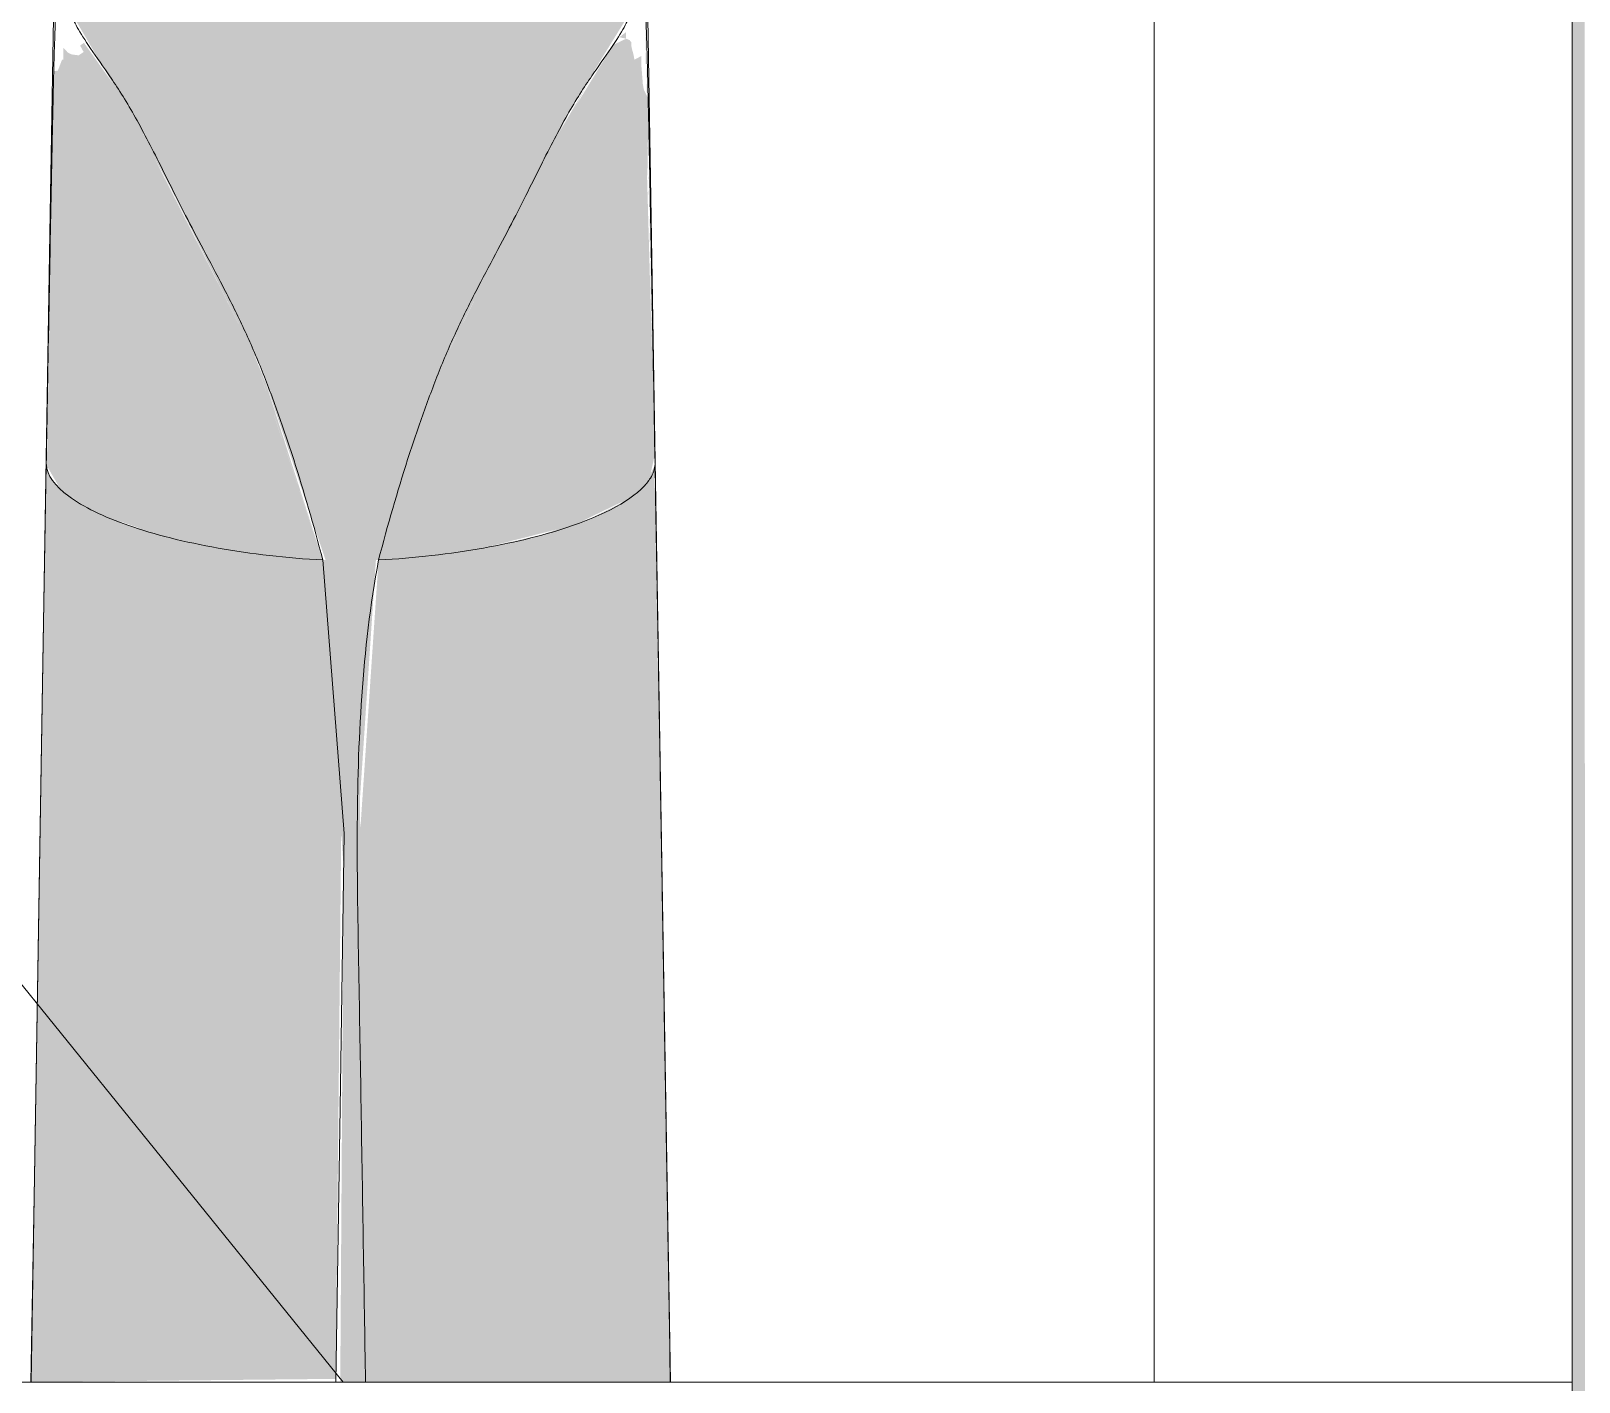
# Model space of a CAD drawing. Header units: millimetres. Extents: x 39286 to 136192, y -1987 to 27400.
# Drawn here: x 123225.1 to 123336.2, y 700 to 796.9 of the extents above; entities that cross this region are included whole.
import ezdxf

# ---------------------------------------------------------------- set-up
doc = ezdxf.new("R2010")
doc.units = ezdxf.units.MM
for name, color, linetype, lineweight in [('0-1', 7, 'Continuous', 9), ('A-WALL-PATT', 7, 'Continuous', 9), ('I-WALL', 7, 'Continuous', 9), ('P-SANR-FIXT', 7, 'Continuous', 9), ('P-SANR-FIXT-IDEN', 7, 'Continuous', 9)]:
    doc.layers.add(name, color=color, linetype=linetype, lineweight=lineweight)
doc.layers.add('0-2', color=7, linetype='Continuous', lineweight=9, transparency=0.7)

# ---------------------------------------------------------------- blocks, each defined once
blk = doc.blocks.new('раковина - 400 x 500mm-V86-Развертка 1_38-6')
at = {"layer": 'P-SANR-FIXT'}
for p, q in [((14722.62884554385, 699.9999999999999), (14338.46899410171, 699.9999999999999)), ((14338.46899410171, 699.9999999999999), (14722.62884554385, 699.9999999999999)), ((14612.06787841276, 699.9999999999999), (14358.46899410171, 699.9999999999999)), ((14358.46899410171, 699.9999999999999), (14722.62884554385, 699.9999999999999)), ((14722.62884554385, 699.9999999999999), (14358.46899410171, 699.9999999999999)), ((14358.46899410171, 699.9999999999999), (14722.62884554385, 699.9999999999999)), ((14358.46899410171, 699.9999999999999), (14722.62884554385, 699.9999999999999)), ((14618.00045409958, 699.9999999999999), (14612.06787841276, 699.9999999999999)), ((14627.1429829629, 699.9999999999999), (14618.00045409958, 699.9999999999999)), ((14618.00045409958, 699.9999999999999), (14618.59675213952, 699.9999999999999)), ((14627.12201233113, 699.9999999999999), (14618.00045409958, 699.9999999999999)), ((14618.59675213952, 699.9999999999999), (14620.34500953335, 699.9999999999999)), ((14620.34500953335, 699.9999999999999), (14627.12201233113, 699.9999999999999)), ((14627.21123789765, 699.9999999999999), (14630.97112081028, 699.9999999999999)), ((14633.9137754913, 699.9999999999999), (14627.21123789765, 699.9999999999999)), ((14633.92968121098, 699.9999999999999), (14627.23646206283, 699.9999999999999)), ((14630.97112081028, 699.9999999999999), (14633.9137754913, 699.9999999999999)), ((14633.91753776356, 699.9999999999999), (14635.50045409958, 699.9999999999999)), ((14636.07483061781, 699.9999999999999), (14633.91753776356, 699.9999999999999)), ((14636.06839387519, 699.9999999999999), (14633.93341599948, 699.9999999999999)), ((14635.50045409958, 699.9999999999999), (14636.07483061781, 699.9999999999999)), ((14653.00045409957, 699.9999999999999), (14636.06839387519, 699.9999999999999)), ((14636.07483061781, 699.9999999999999), (14650.6558986658, 699.9999999999999)), ((14653.00045409957, 699.9999999999999), (14636.07483061781, 699.9999999999999)), ((14650.6558986658, 699.9999999999999), (14653.00045409957, 699.9999999999999)), ((14657.93393146191, 699.9999999999999), (14653.00045409957, 699.9999999999999)), ((14722.62884554385, 699.9999999999999), (14657.93393146191, 699.9999999999999))]:
    blk.add_line(p, q, dxfattribs=at)
blk = doc.blocks.new('смеситель для раковины - Default-V87-Развертка 1_38-6')
at = {"layer": '0-2'}
h = blk.add_hatch(color=256, dxfattribs=at)
h.paths.add_polyline_path([(14657.0248405697, 755.2701757277791), (14655.78439121329, 814.0080484057132), (14655.72731351917, 813.5667440097066), (14656.77509404869, 769.3432030569427), (14657.01792372419, 755.6600170798315)])
h.paths.add_polyline_path([(14655.71804919176, 814.1081343847916), (14655.77682989793, 814.2487736702478), (14655.71564255794, 814.2487736702478)])
for points in [[(14636.81147866081, 758.9887256190456), (14637.00169484214, 758.9887256190456), (14642.12244052655, 774.1383764333264), (14650.91024262677, 791.5533729595652), (14655.05538427336, 798.287564104277), (14655.00862319285, 798.3795757909909), (14614.97202995974, 798.2269597664327), (14617.33434683936, 794.1913458142433), (14620.12478648335, 789.5661356099223), (14628.57788898806, 772.7232306847492), (14633.19745416351, 758.9887256190456), (14635.47177219669, 758.9887256190456)], [(14632.99480548025, 758.989167311772), (14627.97676923693, 773.9384867327948), (14618.84725467024, 791.9114058351834), (14615.86190484823, 796.0982426941106), (14615.59023149389, 795.8993600709267), (14615.84146115855, 795.4349389057818), (14615.48440066924, 795.1966041925349), (14614.97202995974, 795.2660736821165), (14614.69869584498, 795.4069881050194), (14614.38452518315, 795.7498809324092), (14614.38452518315, 794.8786730984682), (14614.29392161558, 794.8881750441424), (14613.99020918946, 794.1036408077323), (14613.70589052745, 794.0643477616045), (14613.63181679751, 790.8707688950312), (14613.20674254604, 765.7363750763853), (14614.06380468091, 764.2561258893444), (14615.61914934202, 763.0602859060625), (14617.71770444103, 762.0124437919495), (14620.66063435394, 760.9851885016233), (14625.48246921667, 759.8434764990938), (14632.289755159, 759.0478249504242)], [(14612.06787841276, 700.0003330917439), (14633.93341599948, 700.2274852968382), (14634.34458002292, 741.745070585709), (14632.99480548025, 758.989167311772), (14625.48246921667, 759.8434764990938), (14619.08405503021, 761.4503340455799), (14615.54593587456, 763.1038180637324), (14614.06380468091, 764.2561258893444), (14613.60692109518, 764.7003973848166), (14613.15900298813, 765.5160758414492), (14612.11359505485, 702.7631531442606)], [(14655.55026152399, 700.0003330917439), (14657.93393146191, 700.0003330917439), (14656.79586878896, 765.7384498878332), (14656.19361679355, 764.5046814322476), (14654.29154118599, 763.0061070520632), (14652.30282592447, 762.0201453075385), (14648.63234498422, 760.7760589256424), (14644.51934065799, 759.8434764990938), (14637.00169484214, 758.9887256190456), (14635.50636136781, 736.910084623478), (14636.06839387518, 700.0003330917439), (14655.47789119304, 700.0003330917439)], [(14635.50046667193, 700.0003330917439), (14636.06839387518, 700.0003330917439), (14635.66403667672, 741.836243777911), (14636.81147866081, 758.9887255762138), (14633.00011477676, 758.9887255762138), (14634.49544818267, 736.9102133094021), (14634.2533250289, 700.0003330917439), (14635.47177219669, 700.0003330917439)], [(14633.92968121098, 700.0003330917439), (14633.93341599948, 700.0003330917439), (14633.92972436106, 700.0029575068048)]]:
    blk.add_hatch(color=256, dxfattribs=at).paths.add_polyline_path(points)
h = blk.add_hatch(color=256, dxfattribs=at)
h.paths.add_polyline_path([(14656.20608119829, 793.079459128904), (14656.0575089016, 792.1140594588481), (14656.18562328455, 792.9547128067763)])
h.paths.add_polyline_path([(14637.00169484214, 758.9887256190456), (14644.51934065799, 759.8434764990938), (14651.01706365542, 761.4911891899258), (14654.91439955113, 763.3764537860066), (14655.8913150035, 764.2107245632718), (14656.45636389507, 764.8595434671427), (14656.82444882097, 766.5638740139923), (14656.26693706876, 786.4636514590745), (14656.31097916502, 787.3749195705483), (14656.34076506908, 792.1140594589586), (14656.03721940079, 792.7337548118787), (14655.96212451839, 793.1475831132868), (14655.8436140181, 794.6226489289954), (14655.8436140181, 795.1455622609083), (14655.35806770451, 794.8848449505729), (14655.29666291296, 795.2377504235351), (14655.15080581241, 795.7731088938463), (14655.13404785132, 796.1342447559942), (14655.00862319285, 796.2924128769241), (14654.76072598579, 796.3902925053686), (14653.84017986022, 795.9514919399539), (14649.67337639164, 789.1658962235247), (14641.42563493921, 772.7236549424117), (14637.10434552794, 759.3074286396862)])
h.paths.add_polyline_path([(14654.76072598579, 796.3902925053686), (14654.76072598579, 796.8667166311584), (14654.27683315733, 796.498225746352)])
h = blk.add_hatch(color=256, dxfattribs=at)
h.paths.add_polyline_path([(14632.99480548025, 758.989167311772), (14632.89748577628, 759.3074286396862), (14627.97806877077, 773.9384867327948), (14628.91367729798, 771.6747166597905), (14632.8924161206, 759.3074286396862)])
h.paths.add_polyline_path([(14622.91988556619, 784.164299049117), (14618.05021632526, 793.1166714115896), (14620.12478648335, 789.5589574243455), (14622.65239653099, 784.680054680882)])
h = blk.add_hatch(color=256, dxfattribs=at)
h.paths.add_polyline_path([(14639.54929059236, 766.8983314740574), (14642.12371327099, 774.1383764333264), (14641.07678373051, 771.6435174442918), (14639.84607137839, 767.8216600339827)])
h.paths.add_polyline_path([(14647.1675343397, 784.3297291326722), (14652.16801118772, 793.4359824913802), (14649.66991133355, 789.1658962235247), (14647.75473089084, 785.4645623905863)])
at = {"layer": '0-1'}
for p, q in [((14613.88773999872, 810.5533444035533), (14613.44771969356, 783.8409193111909)), ((14656.11409019499, 810.5523347768159), (14656.53513145421, 784.9988612118235)), ((14656.53513145421, 784.9988612118235), (14656.82326316047, 767.5118197933731)), ((14613.44771969356, 783.8409193111909), (14613.18266686657, 767.7502896213769)), ((14613.18266686657, 767.7502896213769), (14612.06665051796, 699.9999999999978)), ((14656.82326316047, 767.5118197933731), (14657.93564663137, 699.9999999999978))]:
    blk.add_line(p, q, dxfattribs=at)
at = {"layer": 'P-SANR-FIXT'}
for p, q in [((14612.06414362301, 700.0003330917451), (14612.06268116676, 700.0003330917451)), ((14612.06490181974, 700.0003330917451), (14612.06414362301, 700.0003330917451)), ((14627.23178155071, 700.0003330917451), (14627.1429829629, 700.0003330917451)), ((14633.92968121098, 700.0003330917451), (14627.23178155071, 700.0003330917451)), ((14636.06839387519, 700.0003330917451), (14633.93341599947, 700.0003330917451)), ((14657.93555631494, 700.0003330917451), (14657.9339314619, 700.0003330917451))]:
    blk.add_line(p, q, dxfattribs=at)
at = {"layer": 'P-SANR-FIXT', "flags": 128}
for points in [[(14612.06227672635, 700.0003630959243), (14612.28234220696, 713.3009052983336), (14612.50240831752, 726.599624082928), (14612.72252976316, 739.9032300541187), (14612.94218251658, 753.0929673478751), (14613.15900298813, 765.8455546962597)], [(14632.99753130591, 758.9887255976306), (14634.53003720464, 739.3710215846432), (14634.2533250289, 719.6845553829394), (14633.92968121098, 700.0003330917453)], [(14627.1429829629, 700.0003330917451), (14621.04539841233, 700.0003330917451), (14616.23152678278, 700.0003330917451), (14613.14581301256, 700.0003330917451), (14612.06490181974, 700.0003330917451)]]:
    blk.add_lwpolyline(points, dxfattribs=at)
at = {"layer": 'P-SANR-FIXT'}
for points, knots in [([(14613.53424660075, 786.4012557402029), (14613.53685330118, 786.5332833018283), (14613.54797056501, 787.0953060486866), (14613.56634662131, 788.0175640905039), (14613.58822237507, 789.0984380431385), (14613.60598276185, 789.9500294583132), (14613.62049815648, 790.6270176180408), (14613.63177046965, 791.1407426109104), (14613.64332074996, 791.6622362326634), (14613.65873515502, 792.3564380414138), (14613.67816832688, 793.2147952807861), (14613.70177197682, 794.2015462138913), (14613.7253384064, 795.1030572364806), (14613.75001089975, 795.9314565606444), (14613.77557606698, 796.7092698974244), (14613.80045190854, 797.4063367820173), (14613.82306198307, 798.0012985121887), (14613.84317622607, 798.4902755112718), (14613.86685438234, 798.9950281687821), (14613.88215939387, 799.2458113281298), (14613.89113402196, 799.3575003898492)], [0.4178181283497935, 0.4178181283497935, 0.4178181283497935, 0.4178181283497935, 0.4285714285714285, 0.4642857142857143, 0.5, 0.5357142857142857, 0.5535714285714286, 0.5714285714285714, 0.5892857142857142, 0.6071428571428571, 0.6428571428571428, 0.6785714285714286, 0.7142857142857143, 0.75, 0.7857142857142857, 0.8214285714285714, 0.8571428571428571, 0.8928571428571428, 0.9285714285714286, 0.9923590645658782, 0.9923590645658782, 0.9923590645658782, 0.9923590645658782]), ([(14656.10483059208, 799.3462643104908), (14656.11255779847, 799.2159121003366), (14656.12495172109, 798.9926019012313), (14656.14238736971, 798.6529527668076), (14656.15680101021, 798.3479548729529), (14656.17087073325, 798.0657694187626), (14656.18475462337, 797.7962195586691), (14656.19728034123, 797.5104972849286), (14656.20833472801, 797.2156776807115), (14656.2173798349, 796.9459180369481), (14656.22691192078, 796.6456476616187), (14656.23987549668, 796.2305935711585), (14656.25707198757, 795.6489147349859), (14656.27999837505, 794.8017021639605), (14656.30624475143, 793.7316227041498), (14656.33598014317, 792.4344435490582), (14656.36848006765, 790.958816632583), (14656.40392866738, 789.2828068753045), (14656.42931965263, 788.0366397941442), (14656.44258151433, 787.3749195705898)], [0.009427164508930337, 0.009427164508930337, 0.009427164508930337, 0.009427164508930337, 0.08333333333333333, 0.125, 0.1666666666666667, 0.2083333333333333, 0.25, 0.2916666666666666, 0.3125, 0.3333333333333333, 0.3541666666666666, 0.375, 0.4166666666666666, 0.4583333333333333, 0.5, 0.5416666666666666, 0.5833333333333333, 0.625, 0.6666666666666666, 0.6666666666666666, 0.6666666666666666, 0.6666666666666666]), ([(14614.894018582, 798.3795758188282), (14614.92672548809, 798.1607920496648), (14615.15742307692, 797.5845392639379), (14615.94698217878, 796.2217884069813), (14617.3370698331, 794.2712595898596), (14619.10300504902, 791.6549735956261), (14620.62830480535, 788.7524598975921), (14622.01501166163, 785.9873078691702), (14623.12904901101, 783.7360926483786), (14624.41630353741, 781.2939663304771), (14625.84155401854, 778.6293215798792), (14627.27943377412, 775.7716826607711), (14628.5990291852, 772.7493743500579), (14629.78175984561, 769.5727495934789), (14631.30153881406, 765.1039111828749), (14632.34179027058, 761.5009415906617), (14632.99494757931, 758.9887256190465)], [0, 0, 0, 0, 0.1, 0.2, 0.3, 0.4, 0.5, 0.55, 0.6, 0.6499999999999999, 0.7, 0.75, 0.8, 0.8500000000000001, 0.9, 1, 1, 1, 1]), ([(14637.00169484214, 758.9887255762151), (14637.65610174709, 761.5008113997701), (14638.69791972981, 765.1036360461227), (14640.21914686391, 769.5723655971151), (14641.40269298, 772.7489427778718), (14642.72263478047, 775.7712473998912), (14644.16043186029, 778.6289168552505), (14645.58544365711, 781.2936032752605), (14646.87257924402, 783.7357649492375), (14647.98664930973, 785.9870070716225), (14649.37336889571, 788.7521989298633), (14650.89854021236, 791.6547665317871), (14652.66511297153, 794.2711257585023), (14654.05513830963, 796.221716923985), (14654.84246212862, 797.58451342749), (14655.07087662223, 798.160785591706), (14655.10218910925, 798.3795757863534)], [0, 0, 0, 0, 0.1, 0.15, 0.2, 0.25, 0.3, 0.35, 0.4, 0.45, 0.5, 0.6, 0.7, 0.8, 0.9, 1, 1, 1, 1]), ([(14613.49272151318, 784.2744532483775), (14613.50049289199, 784.6769872022185), (14613.51463186273, 785.4049100250926), (14613.52819582469, 786.0947881458422), (14613.53424660075, 786.4012557402028)], [0.3635075856218321, 0.3635075856218321, 0.3635075856218321, 0.3635075856218321, 0.3928571428571428, 0.4178181283497935, 0.4178181283497935, 0.4178181283497935, 0.4178181283497935]), ([(14613.15900298813, 765.8455546962597), (14613.20753602484, 768.6511939949617), (14613.30075278402, 773.9501930935364), (14613.40928190471, 779.89958405367), (14613.47036247447, 783.1149455126939), (14613.49103621634, 784.18715996149), (14613.49272151318, 784.2744532483775)], [0, 0, 0, 0, 0.1428571428571428, 0.2857142857142857, 0.3571428571428571, 0.3635075856218321, 0.3635075856218321, 0.3635075856218321, 0.3635075856218321]), ([(14633.00011503252, 758.9887255762151), (14631.71411438059, 759.0555503488853), (14629.14579670252, 759.2711181340507), (14625.43483777084, 759.8123328456171), (14622.00966751415, 760.5404094780533), (14617.98653619747, 761.7248894547952), (14614.33366210528, 763.5289582002672), (14613.20161947706, 765.0904141638948), (14613.16460329572, 765.8454646899349)], [0, 0, 0, 0, 0.125, 0.25, 0.375, 0.5, 0.75, 1, 1, 1, 1]), ([(14656.83720619095, 765.8454646836993), (14656.89750264288, 762.3070190853166), (14656.98814839087, 756.9615382626755), (14657.10942778873, 749.7556073893768), (14657.20056401676, 744.3178441988011), (14657.29200700697, 738.822779895475), (14657.38373062671, 733.2752331109685), (14657.47555543174, 727.7082917820632), (14657.56730197782, 722.1550438455401), (14657.65894413228, 716.6203079329698), (14657.78116792617, 709.2333613119473), (14657.87282552705, 703.693935045317), (14657.93393146128, 700.0003330917425)], [0, 0, 0, 0, 0.1666666666666667, 0.25, 0.3333333333333333, 0.4166666666666666, 0.5, 0.5833333333333333, 0.6666666666666666, 0.75, 0.8333333333333333, 1, 1, 1, 1]), ([(14656.39482748506, 764.700227420106), (14655.57585028813, 763.5493652570956), (14652.37918137213, 761.6383201241064), (14645.80286952464, 759.9924757914224), (14640.85623095008, 759.2711705256606), (14638.28769549407, 759.0555503488853), (14637.00169484214, 758.9887255762151)], [0.125, 0.125, 0.125, 0.125, 0.5, 0.75, 0.875, 1, 1, 1, 1]), ([(14636.06839387519, 700.0003330917452), (14635.9596426719, 706.5617044528426), (14635.80533690748, 716.4034951895472), (14635.58334762721, 729.527141888478), (14635.33770316997, 742.6468455573767), (14635.80739103866, 752.5222732361605), (14637.00169484214, 758.9887255762151)], [-1, -1, -1, -1, -0.6666666666666666, -0.5, -0.3333333333333333, 0, 0, 0, 0]), ([(14612.06268116676, 700.0003330917451), (14612.08207815501, 700.0003330917451), (14612.73477580685, 700.0003330917451), (14615.00062907373, 700.0003330917451), (14617.2691790286, 700.0003330917451), (14620.11702066106, 700.0003330917451), (14623.39362486196, 700.0003330917451), (14627.06180084245, 700.0003330917451), (14630.49142925268, 700.0003330917451), (14633.45640592198, 700.0003330917451), (14636.87675323768, 700.0003330917451), (14640.96068018754, 700.0003330917451), (14644.99868919012, 700.0003330917451), (14647.81483768228, 700.0003330917451), (14649.8348183653, 700.0003330917451), (14651.67895820892, 700.0003330917451), (14653.79989745391, 700.0003330917451), (14656.89081937269, 700.0003330917451), (14657.91502579213, 700.0003330917451), (14657.93555631494, 700.0003330917451)], [0, 0, 0, 0, 0.1111111111111111, 0.1666666666666667, 0.2222222222222222, 0.2777777777777778, 0.3333333333333333, 0.3888888888888888, 0.4444444444444444, 0.4791666666666666, 0.5138888888888888, 0.5833333333333333, 0.6527777777777777, 0.6875, 0.7222222222222222, 0.7569444444444444, 0.7916666666666667, 0.8611111111111112, 1, 1, 1, 1]), ([(14612.06268116676, 700.0003330917451), (14612.08207815501, 700.0003330917451), (14612.73477580685, 700.0003330917451), (14615.00062907373, 700.0003330917451), (14617.2691790286, 700.0003330917451), (14620.11702066106, 700.0003330917451), (14623.39362486196, 700.0003330917451), (14627.06180084245, 700.0003330917451), (14630.49142925268, 700.0003330917451), (14633.45640592198, 700.0003330917451), (14636.87675323768, 700.0003330917451), (14640.96068018754, 700.0003330917451), (14644.99868919012, 700.0003330917451), (14647.81483768228, 700.0003330917451), (14649.8348183653, 700.0003330917451), (14651.67895820892, 700.0003330917451), (14653.79989745391, 700.0003330917451), (14656.89081937269, 700.0003330917451), (14657.91502579213, 700.0003330917451), (14657.93555631494, 700.0003330917451)], [0, 0, 0, 0, 0.1111111111111111, 0.1666666666666667, 0.2222222222222222, 0.2777777777777778, 0.3333333333333333, 0.3888888888888888, 0.4444444444444444, 0.4791666666666666, 0.5138888888888888, 0.5833333333333333, 0.6527777777777777, 0.6875, 0.7222222222222222, 0.7569444444444444, 0.7916666666666667, 0.8611111111111112, 1, 1, 1, 1]), ([(14613.41753826783, 700.0003330917451), (14613.8677024403, 700.0003330917451), (14615.00062907373, 700.0003330917451), (14616.67053945561, 700.0003330917451), (14617.72523591257, 700.0003330917451), (14617.91104933077, 700.0003330917451)], [0.1111111111111111, 0.1111111111111111, 0.1111111111111111, 0.1111111111111111, 0.1666666666666667, 0.2222222222222222, 0.2337967043386841, 0.2337967043386841, 0.2337967043386841, 0.2337967043386841]), ([(14617.91104933077, 700.0003330917451), (14618.61710887708, 700.0003330917451), (14620.34457064141, 700.0003330917451), (14623.39362486196, 700.0003330917451), (14625.83907551562, 700.0003330917451), (14627.10370073336, 700.0003330917451)], [0.2337967043386841, 0.2337967043386841, 0.2337967043386841, 0.2337967043386841, 0.2777777777777778, 0.3333333333333333, 0.3888888888888888, 0.3888888888888888, 0.3888888888888888, 0.3888888888888888]), ([(14630.98829450684, 700.0003330917451), (14631.80919666126, 700.0003330917451), (14632.77683389093, 700.0003330917451), (14633.76619926496, 700.0003330917451), (14633.91379503417, 700.0003330917451)], [0.4444444444444444, 0.4444444444444444, 0.4444444444444444, 0.4444444444444444, 0.4791666666666666, 0.4852389150929813, 0.4852389150929813, 0.4852389150929813, 0.4852389150929813]), ([(14636.00889926244, 700.0003330917451), (14637.69353862765, 700.0003330917451), (14640.96068018754, 700.0003330917451), (14644.99868919012, 700.0003330917451), (14647.81483768228, 700.0003330917451), (14649.8348183653, 700.0003330917451), (14651.36150632641, 700.0003330917451), (14652.18051238031, 700.0003330917451), (14652.43902681791, 700.0003330917451)], [0.5138888888888888, 0.5138888888888888, 0.5138888888888888, 0.5138888888888888, 0.5833333333333333, 0.6527777777777777, 0.6875, 0.7222222222222222, 0.7569444444444444, 0.7737353234757072, 0.7737353234757072, 0.7737353234757072, 0.7737353234757072]), ([(14657.9339314619, 700.0003330917524), (14657.94046731416, 700.0003330917478), (14657.19241127573, 700.0003330917439), (14654.07605931655, 700.0003330917453), (14647.55943704828, 700.0003330917451), (14640.69839914704, 700.0003330917444), (14636.06839387519, 700.0003330917452)], [-1, -1, -1, -1, -0.8, -0.6, -0.4, 0, 0, 0, 0]), ([(14653.09363156695, 700.0003330917451), (14653.14274141978, 700.0003330917451), (14654.19864669748, 700.0003330917451), (14655.43245793391, 700.0003330917451), (14656.29503327307, 700.0003330917451), (14656.49638434592, 700.0003330917451)], [0.7883002086693756, 0.7883002086693756, 0.7883002086693756, 0.7883002086693756, 0.7916666666666667, 0.8611111111111112, 0.8853213186815677, 0.8853213186815677, 0.8853213186815677, 0.8853213186815677])]:
    blk.add_open_spline(points, degree=3, knots=knots, dxfattribs=at)
for points in [[(14656.44258151433, 787.3749195705898), (14656.46910523773, 786.0514791234808), (14656.52668363708, 783.0955047654679), (14656.59057336016, 779.6753148246931), (14656.62366470046, 777.8706861355297)], [(14656.62366470046, 777.8706861355297), (14656.68984738107, 774.2614287572028), (14656.76061597673, 770.2740365037713), (14656.83720619095, 765.8454646836993)], [(14656.83720657894, 765.8454646899349), (14656.82127081752, 765.5204094139004), (14656.70720237706, 765.190486426854), (14656.50154825322, 764.8601872732263)], [(14656.50154825322, 764.8601872732263), (14656.46835184019, 764.8068708265481), (14656.43276907208, 764.7535445784796), (14656.39482748506, 764.700227420106)], [(14612.06268116676, 700.0003330917451), (14612.07822534499, 700.0003330917451), (14612.36075232569, 700.0003330917451), (14612.93571694393, 700.0003330917451)], [(14627.10370073336, 700.0003330917451), (14628.36832595111, 700.0003330917451), (14629.67485105977, 700.0003330917451), (14630.98829450684, 700.0003330917451)], [(14633.91757222622, 700.0003330917451), (14634.61272327957, 700.0003330917451), (14635.31514164564, 700.0003330917451), (14636.00889926244, 700.0003330917451)], [(14642.86877143579, 700.0003330917449), (14640.68440414595, 700.0003330917449), (14638.38339651111, 700.0003330917449), (14636.06839387519, 700.0003330917452)], [(14657.9339314619, 700.0003330917524), (14657.94046731416, 700.0003330917478), (14657.19241127573, 700.0003330917439), (14654.07605931655, 700.0003330917453), (14649.18859261535, 700.0003330917451), (14645.05313872564, 700.0003330917449), (14642.86877143579, 700.0003330917449)], [(14652.62429299145, 700.0003330917451), (14652.7838019085, 700.0003330917451), (14652.94013045901, 700.0003330917451), (14653.09363156695, 700.0003330917451)], [(14656.49638434592, 700.0003330917451), (14656.52605505761, 700.0003330917451), (14656.55525610673, 700.0003330917451), (14656.58398851046, 700.0003330917451)], [(14657.07212808901, 700.0003330917451), (14657.63984356672, 700.0003330917451), (14657.92245920281, 700.0003330917451), (14657.93555631494, 700.0003330917451)]]:
    blk.add_open_spline(points, degree=3, dxfattribs=at)

msp = doc.modelspace()

# ---------------------------------------------------------------- hatches: boundary and pattern name
at = {"layer": 'A-WALL-PATT'}
msp.add_hatch(color=256, dxfattribs=at).paths.add_polyline_path([(123335.6571071321, 99.99999999999892), (123336.6571071321, 99.99999999999892), (123336.4106176045, 2091.574866156139), (123335.6571746695, 2091.445026202162), (123335.6571071321, 116.3133132026454)])
h = msp.add_hatch(dxfattribs=at)
h.set_pattern_fill('FP_49', color=256, style=0, pattern_type=2)
h.set_pattern_definition([(90, (123605.4852615882, 1200), (-300, 1.83697019872103e-14), []), (180, (123605.4852615882, 1200), (-3.673940397442059e-14, -300), [])])
h.paths.add_polyline_path([(123227.1013526851, 793.6609757286183), (123227.2847519113, 793.9386264521656), (123227.4127867714, 794.8786730984693), (123227.6807671723, 794.9929408108339), (123227.830622127, 795.2938461593316), (123227.830622127, 795.7155255313093), (123228.5287265129, 795.2073269407226), (123228.8697227468, 795.4825061676985), (123228.5287265129, 796.0483056375525), (123229.0753318591, 796.1238254136186), (123227.9482827667, 798.9348450518298), (123228.042485524, 807.1267877216524), (123227.8056383741, 807.1267877216545), (123227.588166644, 806.2283511017318), (123227.4192483161, 806.3267070097504), (123227.276366097, 810.542600019806), (123227.0049799647, 801.1556695212508), (123226.9286477579, 794.5833777660346), (123227.0940203663, 793.7001370073828)])
h.paths.add_polyline_path([(122289.0282669232, 0), (123321.6571071321, 0), (123321.6571071321, 99.99999999999892), (123335.6571071321, 99.99999999999892), (123335.6571071321, 574.9575799617259), (123268.5907669232, 574.9575799617259), (123268.5907669232, 546.7820806398416), (123278.5907669232, 546.7820806398416), (123278.5907669232, 476.04829000424), (123283.2317830746, 469.9999999999993), (123287.2277999748, 460.3527618041045), (123288.5907669232, 450.0000000000016), (123287.2277999748, 439.6472381958989), (123283.2317830746, 430.0000000000019), (123278.5907669232, 423.9517099957546), (123278.5907669232, 345.9999999999993), (123218.5907669232, 345.9999999999993), (123218.5907669232, 423.951709995759), (123213.9497507718, 430.0000000000019), (123209.9537338716, 439.6472381958989), (123208.5907669232, 450.0000000000016), (123209.9537338716, 460.3527618040806), (123213.9497507718, 470.0000000000014), (123218.5907669232, 476.0482900042422), (123218.5907669232, 546.7820806398416), (123228.5907669232, 546.7820806398416), (123228.4536714029, 574.9575799617259), (122946.4972556899, 574.957579961728), (122946.6312302862, 699.5000000000013), (122948.094378611, 699.8740324288104), (122950.7207985546, 699.999999999999), (123225.096140001, 700.000333091745), (123226.8696879834, 790.6998760970827), (123226.8818058926, 791.1420373823906), (123226.8509075994, 802.7356778461909), (123227.460853035, 822.110377790395), (123228.1797000395, 843.0255638544943), (123227.9026710415, 842.098018360477), (123228.0172120665, 844.8338010924807), (123228.2302809353, 845.0214322434208), (123228.2331927344, 845.5356472678131), (123267.8246084121, 845.2677574725229), (123268.2765059992, 830.7804411086522), (123269.6066554922, 782.3669341443853), (123270.9621930501, 700.000333091745), (123335.6571071321, 699.999999999999), (123335.6571071321, 1013.112344159751), (123335.1136700995, 1012.917899280326), (123306.5553635281, 1005.764415879039), (123277.4334090221, 1001.444581998341), (123248.0282669232, 1000), (123218.6231248243, 1001.444581998341), (123189.5011703184, 1005.764415879033), (123160.9428637469, 1012.917899280339), (123133.2232372137, 1022.836140246613), (123106.6092458754, 1035.423620695495), (123081.3571970173, 1050.559116309242), (123057.7102816741, 1068.096863991177), (123035.8962325672, 1087.867965644036), (123016.1251309144, 1109.682014750907), (122998.5873832324, 1133.328930094131), (122983.4518876187, 1158.580978952206), (122970.8644071698, 1185.194970290479), (122960.9461662035, 1212.914596823692), (122953.7926828022, 1241.472903395129), (122949.4728489215, 1270.594857901134), (122948.0282669232, 1300.000000000001), (122949.4728489215, 1329.405142098888), (122953.7926828022, 1358.527096604838), (122960.9461662036, 1387.085403176343), (122970.8644071698, 1414.805029709523), (122983.4518876187, 1441.419021047806), (122998.5873832325, 1466.671069905899), (123016.1251309144, 1490.317985249095), (123035.8962325673, 1512.132034355973), (123057.7102816741, 1531.903136008812), (123081.3571970173, 1549.440883690723), (123106.6092458754, 1564.5763793045), (123133.2232372137, 1577.163859753397), (123160.9428637469, 1587.082100719668), (123189.5011703184, 1594.235584120971), (123218.6231248243, 1598.55541800166), (123248.0282669232, 1600.000000000002), (123277.4334090221, 1598.55541800166), (123306.5553635281, 1594.235584120971), (123335.6571071321, 1587.082100719664), (123335.6571071321, 1800.000000000001), (122274.0282669232, 1800.000000000001), (122274.0282669232, 1390.109672088827), (122275.1103676429, 1387.085403176341), (122282.2638510442, 1358.527096604856), (122286.5836849249, 1329.405142098864), (122288.0282669232, 1300.000000000001), (122286.5836849249, 1270.594857901121), (122282.2638510442, 1241.472903395144), (122275.1103676429, 1212.914596823679), (122274.0282669232, 1209.160380951419), (122274.0282669232, 699.999999999999), (122288.47625569, 699.999999999999), (122288.3058848214, 574.957579961728), (122274.0282669232, 574.957579961728), (122274.0282669232, 99.99999999999892), (122289.0282669232, 99.99999999999892), (122289.0282669232, 19.04206182222968)])
h.paths.add_polyline_path([(122597.1013526851, 793.6609757286204), (122597.2847519113, 793.9386264521656), (122597.4268833419, 794.8771947367335), (122597.6807671723, 794.9929408108339), (122597.830622127, 795.2938461593337), (122597.830622127, 795.7155255313071), (122598.5287265129, 795.2073269407226), (122598.8697227468, 795.4825061676962), (122598.5287265129, 796.0483056375568), (122599.0753318591, 796.1238254136186), (122597.9482827667, 798.9348450518298), (122598.042485524, 807.1267877216545), (122597.797461603, 806.9319462938851), (122597.588166644, 806.228351101786), (122597.4268833419, 806.5492177948629), (122597.276366097, 810.542600019806), (122597.0319020039, 801.7307840817493), (122596.9286477579, 794.5833777660346), (122597.0940203663, 793.7001370073828)])
h.paths.add_polyline_path([(122589.6129921345, 345.9999999999993), (122588.5907669232, 345.9999999999993), (122588.5907669232, 423.9517099957568), (122583.9497507718, 430.0000000000019), (122579.9537338716, 439.6472381958989), (122578.6222063461, 450.2388061258806), (122579.9537338716, 460.3527618041001), (122583.9497507718, 470.000000000008), (122588.5907669232, 476.0482900042466), (122588.5907669232, 546.7820806398416), (122598.5907669232, 546.7820806398416), (122598.4536714029, 574.9575799617259), (122316.4972556899, 574.957579961728), (122316.6312302862, 699.5000000000013), (122318.094378611, 699.8740324288104), (122320.7207985546, 699.999999999999), (122595.096140001, 700.000333091745), (122596.8696879834, 790.6998760970891), (122596.8818058926, 791.1420373823906), (122596.8509075994, 802.7356778461758), (122597.460853035, 822.110377790395), (122598.1797000395, 843.0255638544943), (122597.9026710415, 842.098018360477), (122598.0172120665, 844.8338010924807), (122598.2302809352, 845.0214322434208), (122598.2331927344, 845.5356472678131), (122637.8246084121, 845.2677574725229), (122638.2765059992, 830.7804411086522), (122639.6066554922, 782.3669341443874), (122640.9621930501, 700.000333091745), (122918.47625569, 699.999999999999), (122918.3058848214, 574.957579961728), (122638.5907669232, 574.9575799617259), (122638.5907669232, 546.7820806398416), (122648.5907669232, 546.7820806398416), (122648.5907669232, 476.04829000424), (122653.2317830746, 470.0000000000014), (122657.2277999748, 460.3527618041001), (122658.5907669232, 450.0000000000016), (122657.2277999748, 439.6472381958989), (122653.2317830746, 430.0000000000019), (122648.5907669232, 423.9517099957524), (122648.5907669232, 345.9999999999993), (122592.6100048097, 345.9999999999993)])
h.paths.add_polyline_path([(123268.7402842047, 783.5846771581752), (123269.4708431026, 787.3749195705191), (123269.2138848728, 786.2115254168634), (123268.8447856025, 784.164299049118)])
h.paths.add_polyline_path([(122638.7402842047, 783.5846771581752), (122639.4708431026, 787.3749195704562), (122639.2138848728, 786.2115254168613), (122638.8447856025, 784.164299049118)])
h.paths.add_polyline_path([(123268.9252630686, 792.4466920117917), (123269.3350878422, 793.6937727549268), (123268.66947927, 809.2363706724924), (123268.2347735681, 808.399652886602), (123267.9433187847, 804.794096776062), (123267.8751366155, 804.4898656181076), (123268.0368847811, 798.1956384391082), (123267.3050947456, 796.5917805883156), (123268.0368847811, 796.9215209909638), (123268.0368847811, 796.2924128769253), (123268.0836458616, 795.9823944061579), (123268.3863292927, 795.9604353139835), (123268.5720504064, 796.1282928541164), (123268.6014949454, 795.1528740203015), (123268.7916747876, 794.866621007361), (123269.0341086267, 794.866621007361), (123268.9384606209, 792.5887315611792)])
h.paths.add_polyline_path([(122638.9252630686, 792.4466920117982), (122639.3350878422, 793.6937727548986), (122638.66947927, 809.2363706724967), (122638.2347735681, 808.399652886602), (122637.9433187846, 804.7940967760707), (122637.8751366155, 804.4898656181076), (122638.0368847811, 798.1956384391082), (122637.3050947456, 796.5917805883156), (122638.0368847811, 796.9215209909638), (122638.0368847811, 796.2924128769253), (122638.0836458616, 795.9823944061558), (122638.3863292927, 795.9604353139878), (122638.5720504064, 796.1282928541164), (122638.6014949454, 795.1528740203015), (122638.7916747876, 794.866621007361), (122639.0341086267, 794.866621007361), (122638.9384606209, 792.5887315611792)])
h.paths.add_polyline_path([(123266.9829496447, 796.1237511469872), (123267.2418009518, 796.5123435507485), (123267.1185348688, 796.3902925053698), (123267.0341691369, 796.2244414185856)])
h.paths.add_polyline_path([(122636.9829496447, 796.1237511469872), (122637.2418009517, 796.5123435507485), (122637.1185348688, 796.3902925053698), (122637.0341691369, 796.2244414185856)])
h.paths.add_polyline_path([(123227.2791318002, 812.5134087162842), (123227.7727948402, 813.0268237595925), (123227.3023647811, 813.8710741511278), (123227.2857073855, 812.8976661171994)])
h.paths.add_polyline_path([(122597.2791318002, 812.5134087162842), (122597.7727948402, 813.0268237595947), (122597.3023647811, 813.87107415113), (122597.2916229884, 813.2433561340395)])
h.paths.add_polyline_path([(123268.7735998794, 812.5134092512096), (123268.4807890841, 813.2672094658126), (123268.4778820555, 812.930499177666), (123268.7085536652, 812.5810580363084)])
h.paths.add_polyline_path([(122638.7735998794, 812.5134092512096), (122638.4807890841, 813.2672094658147), (122638.4778820555, 812.930499177666), (122638.7085536652, 812.5810580363084)])
h.paths.add_polyline_path([(123268.4252727915, 813.9026724019204), (123268.7439041462, 814.248773670249), (123268.5130531355, 814.1846764917198), (123268.421625224, 813.970076261102)])
h.paths.add_polyline_path([(122638.4252727915, 813.9026724019227), (122638.7439041462, 814.248773670249), (122638.5130531355, 814.1846764917219), (122638.421625224, 813.970076261102)])
h.paths.add_polyline_path([(123227.7324306158, 814.5563124019634), (123227.5606882031, 814.7441544316329), (123227.6298807455, 814.5874259805329)])
h.paths.add_polyline_path([(122597.7324306158, 814.5563124019634), (122597.5606882031, 814.7441544316329), (122597.6298807455, 814.5874259805307)])
h.paths.add_polyline_path([(123227.7683600579, 814.848485125874), (123227.6298807455, 815.1516237990329), (123227.3255226717, 815.2243515292503), (123227.344181265, 814.9336640587883), (123227.6298807455, 814.8762930225932)])
h.paths.add_polyline_path([(122597.7683600579, 814.848485125874), (122597.6298807455, 815.1516237990329), (122597.3227796362, 815.0640567984127), (122597.4268833419, 814.9170567347563), (122597.6298807455, 814.8762930225932)])
h.paths.add_polyline_path([(123227.5763290191, 839.7204987193433), (123227.6682995031, 843.7299672928989), (123227.5988903386, 840.5006349135028)])
h.paths.add_polyline_path([(122597.5763430822, 839.7209850005944), (122597.6391594696, 843.1117442068685), (122597.5795094182, 839.8304720946982)])
h.paths.add_polyline_path([(122618.0282669232, 1000), (122588.6231248243, 1001.444581998341), (122559.5011703184, 1005.764415879033), (122530.9428637469, 1012.917899280339), (122503.2232372137, 1022.836140246618), (122476.6092458754, 1035.423620695495), (122451.3571970173, 1050.559116309245), (122427.7102816741, 1068.096863991177), (122405.8962325672, 1087.86796564404), (122386.1251309144, 1109.682014750913), (122368.5873832324, 1133.328930094137), (122353.4518876187, 1158.580978952206), (122340.8644071698, 1185.194970290479), (122330.9461662035, 1212.914596823672), (122323.7926828022, 1241.472903395153), (122319.4728489215, 1270.59485790114), (122318.0282669232, 1300.000000000001), (122319.4728489215, 1329.405142098871), (122323.7926828022, 1358.527096604804), (122330.9461662036, 1387.085403176339), (122340.8644071698, 1414.805029709523), (122353.4518876187, 1441.419021047804), (122368.5873832325, 1466.671069905894), (122386.1251309144, 1490.317985249089), (122405.8962325672, 1512.132034355956), (122427.7102816741, 1531.903136008812), (122451.3571970173, 1549.440883690732), (122476.6092458754, 1564.576379304512), (122503.2232372137, 1577.163859753394), (122530.9428637468, 1587.082100719633), (122559.5011703184, 1594.235584120971), (122588.6231248243, 1598.55541800166), (122618.0282669232, 1600.000000000002), (122647.4334090221, 1598.55541800166), (122676.5553635281, 1594.235584120969), (122705.1136700996, 1587.082100719664), (122732.8332966327, 1577.163859753392), (122759.447287971, 1564.576379304506), (122784.6993368291, 1549.440883690768), (122808.3462521723, 1531.903136008825), (122830.1603012792, 1512.132034355964), (122849.931402932, 1490.317985249095), (122867.469150614, 1466.671069905888), (122882.6046462277, 1441.4190210478), (122895.1921266766, 1414.80502970954), (122905.1103676429, 1387.085403176324), (122912.2638510442, 1358.527096604847), (122916.5836849249, 1329.405142098877), (122918.0282669232, 1299.999999999997), (122916.5836849249, 1270.594857901134), (122912.2638510442, 1241.472903395162), (122905.1103676429, 1212.914596823672), (122895.1921266766, 1185.194970290473), (122882.6046462277, 1158.580978952174), (122867.469150614, 1133.328930094118), (122849.931402932, 1109.682014750905), (122830.1603012792, 1087.867965644038), (122808.3462521723, 1068.096863991177), (122784.6993368291, 1050.559116309234), (122759.447287971, 1035.423620695495), (122732.8332966327, 1022.836140246613), (122705.1136700996, 1012.917899280342), (122676.5553635281, 1005.764415879033), (122647.4334090221, 1001.444581998341)])

# ---------------------------------------------------------------- linework, layer by layer
at = {"layer": 'I-WALL'}
msp.add_line((123335.6571071321, 99.99999999999943), (123335.6571071321, 3400), dxfattribs=at)
at = {"layer": 'P-SANR-FIXT-IDEN'}
msp.add_line((123247.4867556899, 699.9999999999999), (123025.1493261748, 974.775715319351), dxfattribs=at)

# ---------------------------------------------------------------- block references
at = {"layer": 'P-SANR-FIXT'}
for name in ['смеситель для раковины - Default-V87-Развертка 1_38-6', 'раковина - 400 x 500mm-V86-Развертка 1_38-6']:
    msp.add_blockref(name, (108613.0282615882, 0), dxfattribs=at)

doc.saveas('drawing.dxf')
